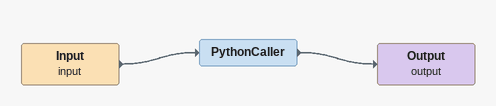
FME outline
Input (input)
    -> PythonCaller
PythonCaller
    -> Output (output)
Output (output)
